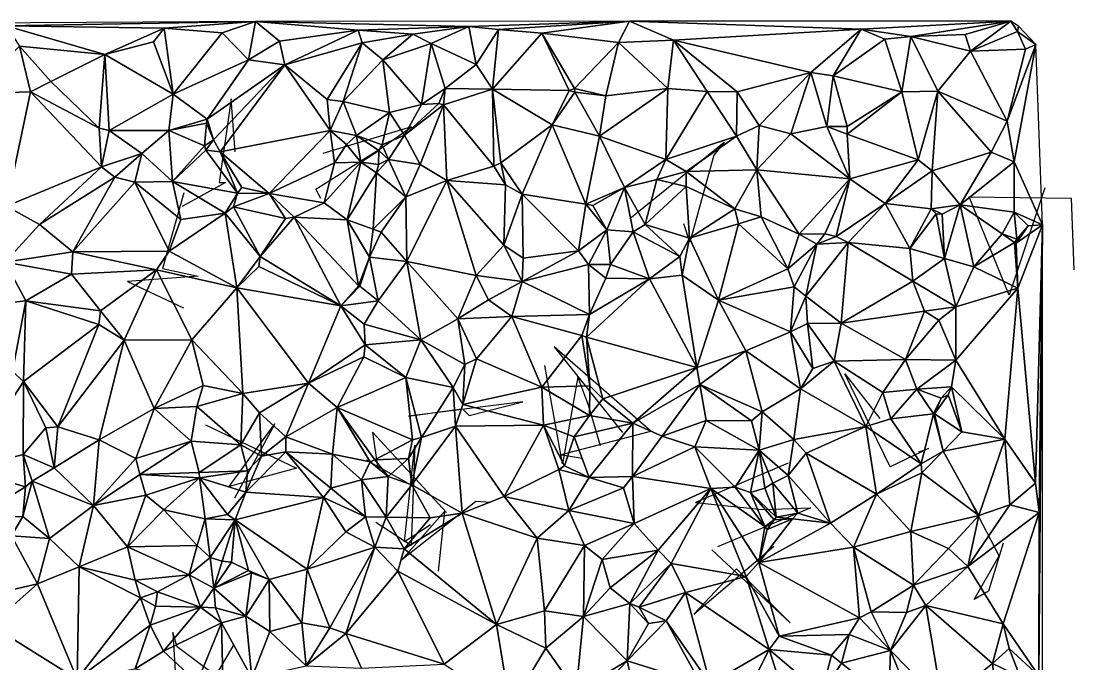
# Model space of a CAD drawing. Header units: metres. Extents: x -15 to 15.8, y -15.8 to 15.6.
# Drawn here: x -1.83 to 15.51, y 4.39 to 14.98 of the extents above; entities that cross this region are included whole.
import ezdxf

# ---------------------------------------------------------------- set-up
doc = ezdxf.new("R2010")
doc.units = ezdxf.units.M
doc.layers.add('CRACKS', color=1, linetype='Continuous')
doc.layers.add('STREET_MESH', color=7, linetype='Continuous')

msp = doc.modelspace()

# ---------------------------------------------------------------- linework, layer by layer
at = {"layer": 'CRACKS'}
for points in [[(1.7, 12.828, 0.1), (1.632, 13.702, 0.1), (1.437, 12.324, 0.1), (1.54, 12.325, 0.1), (0.827, 11.93, 0.1)], [(3.108, 12.059, 0.1), (3.03, 12.212, 0.1), (4.119, 12.899, 0.1), (4.603, 13.24, 0.1), (3.144, 12.802, 0.1)], [(8.201, 11.728, 0.1), (9.751, 12.99, 0.1), (9.584, 12.774, 0.1), (9.187, 11.338, 0.1), (9.088, 11.645, 0.1)], [(0.852, 12.154, 0.1), (0.501, 10.905, 0.1), (1.091, 10.779, 0.1), (-0.071, 10.695, 0.1), (0.848, 10.258, 0.1)], [(15.036, 12.234, 0.1), (14.449, 10.466, 0.1), (13.789, 12.086, 0.1), (15.468, 12.065, 0.1), (15.514, 10.884, 0.1)], [(7.413, 7.78, 0.1), (7.054, 7.836, 0.1), (8.545, 8.23, 0.1), (6.952, 9.616, 0.1), (8.079, 8.205, 0.1)], [(7.718, 7.986, 0.1), (7.526, 8.637, 0.1), (7.342, 9.123, 0.1), (7.09, 7.691, 0.1), (6.799, 9.31, 0.1)], [(12.96, 7.888, 0.1), (13.12, 7.941, 0.1), (12.486, 7.642, 0.1), (11.742, 9.172, 0.1), (12.316, 8.439, 0.1)], [(5.46, 8.577, 0.1), (5.555, 8.485, 0.1), (6.437, 8.713, 0.1), (4.552, 8.476, 0.1), (5.425, 8.598, 0.1)], [(1.21, 8.334, 0.1), (2.708, 7.619, 0.1), (1.601, 7.319, 0.1), (2.355, 8.35, 0.1), (1.688, 7.126, 0.1)], [(5.178, 6.889, 0.1), (3.959, 8.209, 0.1), (4.043, 7.64, 0.1), (3.864, 7.748, 0.1), (4.525, 7.384, 0.1)], [(4.918, 6.685, 0.1), (4.49, 6.403, 0.1), (4.66, 7.996, 0.1), (4.598, 6.347, 0.1), (4.016, 6.725, 0.1)], [(10.81, 7.699, 0.1), (9.281, 7.052, 0.1), (10.384, 6.94, 0.1), (11.182, 6.964, 0.1), (9.642, 6.325, 0.1)], [(14.35, 6.382, 0.1), (14.107, 5.593, 0.1), (13.872, 5.456, 0.1), (14.282, 6.176, 0.1), (13.744, 7.204, 0.1)], [(5.911, 7.052, 0.1), (5.666, 7.067, 0.1), (4.445, 6.11, 0.1), (5.147, 6.904, 0.1), (5.045, 5.92, 0.1)], [(9.549, 6.272, 0.1), (10.842, 5.071, 0.1), (9.954, 5.959, 0.1), (9.254, 5.211, 0.1), (10.571, 6.332, 0.1)], [(2.091, 3.667, 0.1), (0.747, 4.676, 0.1), (0.672, 4.911, 0.1), (0.776, 3.169, 0.1), (1.681, 4.712, 0.1)]]:
    msp.add_polyline3d(points, dxfattribs=at)
at = {"layer": 'STREET_MESH'}
for points in [[(2.034, 14.977), (-8.17, 14.915), (-2.072, 14.906)], [(0.53, 14.867), (2.034, 14.977), (-2.072, 14.906)], [(0.53, 14.867), (1.487, 14.79), (2.034, 14.977)], [(1.487, 14.79), (1.92, 14.345), (2.034, 14.977)], [(1.92, 14.345), (2.43, 14.653), (2.034, 14.977)], [(2.034, 14.977), (5.547, 14.893), (8.195, 14.982)], [(2.034, 14.977), (2.43, 14.653), (3.728, 14.831)], [(5.547, 14.893), (2.034, 14.977), (3.728, 14.831)], [(5.547, 14.893), (6.034, 14.843), (8.195, 14.982)], [(6.034, 14.843), (6.751, 14.781), (8.195, 14.982)], [(6.751, 14.781), (8.013, 14.629), (8.195, 14.982)], [(8.013, 14.629), (8.917, 14.665), (8.195, 14.982)], [(8.917, 14.665), (12.012, 14.847), (8.195, 14.982)], [(12.012, 14.847), (14.473, 14.979), (8.195, 14.982)], [(12.83, 14.726), (14.473, 14.979), (12.012, 14.847)], [(12.83, 14.726), (13.723, 14.762), (14.473, 14.979)], [(13.723, 14.762), (13.809, 14.485), (14.473, 14.979)], [(14.473, 14.979), (13.809, 14.485), (14.585, 14.809)], [(14.473, 14.979), (14.585, 14.809), (14.6, 14.897)], [(-1.855, 14.569), (-0.448, 14.433), (-2.072, 14.906)], [(-0.448, 14.433), (0.53, 14.867), (-2.072, 14.906)], [(0.356, 14.642), (0.53, 14.867), (-0.448, 14.433)], [(0.53, 14.867), (0.356, 14.642), (0.679, 13.777)], [(1.487, 14.79), (0.53, 14.867), (0.679, 13.777)], [(1.92, 14.345), (1.487, 14.79), (0.679, 13.777)], [(2.43, 14.653), (2.515, 14.264), (3.728, 14.831)], [(2.515, 14.264), (3.793, 14.625), (3.728, 14.831)], [(4.624, 14.765), (5.547, 14.893), (3.728, 14.831)], [(3.793, 14.625), (4.624, 14.765), (3.728, 14.831)], [(3.793, 14.625), (4.13, 14.343), (4.624, 14.765)], [(4.13, 14.343), (4.926, 14.613), (4.624, 14.765)], [(4.926, 14.613), (5.547, 14.893), (4.624, 14.765)], [(5.547, 14.893), (4.926, 14.613), (5.67, 14.267)], [(5.547, 14.893), (5.67, 14.267), (6.034, 14.843)], [(6.034, 14.843), (5.67, 14.267), (5.938, 13.86)], [(6.751, 14.781), (6.034, 14.843), (5.938, 13.86)], [(7.199, 13.839), (6.751, 14.781), (5.938, 13.86)], [(6.751, 14.781), (7.29, 13.873), (8.013, 14.629)], [(7.29, 13.873), (6.751, 14.781), (7.199, 13.839)], [(8.917, 14.665), (11.179, 14.135), (12.012, 14.847)], [(11.179, 14.135), (11.546, 14.081), (12.012, 14.847)], [(11.546, 14.081), (12.401, 14.684), (12.012, 14.847)], [(12.401, 14.684), (12.83, 14.726), (12.012, 14.847)], [(13.809, 14.485), (13.723, 14.762), (12.83, 14.726)], [(14.585, 14.809), (13.809, 14.485), (14.717, 14.519)], [(14.6, 14.897), (14.585, 14.809), (14.888, 14.594)], [(14.585, 14.809), (14.717, 14.519), (14.888, 14.594)], [(-2.622, 13.789), (-1.671, 13.817), (-1.855, 14.569)], [(-1.855, 14.569), (-1.337, 13.987), (-0.448, 14.433)], [(-1.671, 13.817), (-1.337, 13.987), (-1.855, 14.569)], [(0.679, 13.777), (0.356, 14.642), (-0.448, 14.433)], [(2.43, 14.653), (1.92, 14.345), (2.515, 14.264)], [(3.793, 14.625), (2.515, 14.264), (3.214, 13.689)], [(3.476, 13.657), (3.793, 14.625), (3.214, 13.689)], [(3.476, 13.657), (4.13, 14.343), (3.793, 14.625)], [(4.926, 14.613), (4.13, 14.343), (4.767, 13.607)], [(5.157, 13.874), (4.926, 14.613), (4.767, 13.607)], [(4.926, 14.613), (5.157, 13.874), (5.67, 14.267)], [(7.29, 13.873), (7.805, 13.749), (8.013, 14.629)], [(7.805, 13.749), (8.825, 13.869), (8.013, 14.629)], [(8.013, 14.629), (8.825, 13.869), (8.917, 14.665)], [(8.825, 13.869), (9.475, 13.822), (8.917, 14.665)], [(9.969, 13.819), (11.179, 14.135), (8.917, 14.665)], [(9.475, 13.822), (9.969, 13.819), (8.917, 14.665)], [(12.677, 13.819), (12.401, 14.684), (11.546, 14.081)], [(12.401, 14.684), (12.677, 13.819), (12.83, 14.726)], [(12.83, 14.726), (12.677, 13.819), (13.274, 13.827)], [(13.809, 14.485), (12.83, 14.726), (13.274, 13.827)], [(14.717, 14.519), (14.412, 13.332), (14.888, 14.594)], [(14.412, 13.332), (14.532, 12.664), (14.888, 14.594)], [(14.532, 12.664), (14.996, 11.624), (14.888, 14.594)], [(-1.337, 13.987), (-0.542, 13.217), (-0.448, 14.433)], [(-0.542, 13.217), (-0.377, 13.18), (-0.448, 14.433)], [(-0.377, 13.18), (0.679, 13.777), (-0.448, 14.433)], [(14.412, 13.332), (13.809, 14.485), (13.274, 13.827)], [(13.809, 14.485), (14.412, 13.332), (14.717, 14.519)], [(1.24, 13.366), (1.92, 14.345), (0.679, 13.777)], [(1.92, 14.345), (1.24, 13.366), (2.515, 14.264)], [(1.24, 13.366), (1.343, 13.024), (2.515, 14.264)], [(2.515, 14.264), (1.343, 13.024), (1.451, 12.829)], [(3.266, 13.182), (2.515, 14.264), (1.451, 12.829)], [(2.515, 14.264), (3.266, 13.182), (3.214, 13.689)], [(4.13, 14.343), (3.476, 13.657), (4.242, 13.475)], [(4.13, 14.343), (4.242, 13.475), (4.767, 13.607)], [(5.67, 14.267), (5.157, 13.874), (5.938, 13.86)], [(11.179, 14.135), (9.969, 13.819), (10.33, 13.264)], [(10.851, 13.126), (11.179, 14.135), (10.33, 13.264)], [(11.179, 14.135), (10.851, 13.126), (11.446, 13.246)], [(11.546, 14.081), (11.179, 14.135), (11.446, 13.246)], [(11.777, 13.243), (11.546, 14.081), (11.446, 13.246)], [(11.777, 13.243), (12.677, 13.819), (11.546, 14.081)], [(-1.337, 13.987), (-1.671, 13.817), (-0.542, 13.217)], [(5.055, 13.624), (5.157, 13.874), (4.767, 13.607)], [(5.157, 13.874), (5.055, 13.624), (5.131, 13.601)], [(5.157, 13.874), (5.131, 13.601), (5.938, 13.86)], [(7.293, 13.809), (7.29, 13.873), (7.199, 13.839)], [(7.29, 13.873), (7.293, 13.809), (7.805, 13.749)], [(-1.671, 13.817), (-2.622, 13.789), (-2.068, 11.933)], [(-0.5, 12.581), (-1.671, 13.817), (-2.068, 11.933)], [(-1.671, 13.817), (-0.5, 12.581), (-0.542, 13.217)], [(-0.377, 13.18), (0.609, 13.181), (0.679, 13.777)], [(0.609, 13.181), (1.24, 13.366), (0.679, 13.777)], [(5.131, 13.601), (5.959, 12.59), (5.938, 13.86)], [(6.921, 13.274), (7.199, 13.839), (5.938, 13.86)], [(6.075, 12.649), (6.921, 13.274), (5.938, 13.86)], [(5.959, 12.59), (6.075, 12.649), (5.938, 13.86)], [(6.921, 13.274), (7.293, 13.809), (7.199, 13.839)], [(7.293, 13.809), (6.921, 13.274), (7.701, 13.086)], [(7.805, 13.749), (7.293, 13.809), (7.701, 13.086)], [(8.791, 12.701), (8.825, 13.869), (7.701, 13.086)], [(8.825, 13.869), (7.805, 13.749), (7.701, 13.086)], [(9.475, 13.822), (8.825, 13.869), (8.791, 12.701)], [(9.956, 13.087), (9.475, 13.822), (8.791, 12.701)], [(9.475, 13.822), (9.956, 13.087), (9.969, 13.819)], [(9.969, 13.819), (9.956, 13.087), (10.33, 13.264)], [(12.677, 13.819), (11.777, 13.243), (11.78, 13.119)], [(12.951, 12.698), (12.677, 13.819), (11.78, 13.119)], [(12.677, 13.819), (12.951, 12.698), (13.274, 13.827)], [(13.274, 13.827), (12.951, 12.698), (13.18, 12.515)], [(14.151, 12.824), (13.274, 13.827), (13.18, 12.515)], [(14.151, 12.824), (14.412, 13.332), (13.274, 13.827)], [(3.266, 13.182), (3.476, 13.657), (3.214, 13.689)], [(3.697, 13.097), (3.476, 13.657), (3.266, 13.182)], [(3.476, 13.657), (3.697, 13.097), (4.242, 13.475)], [(4.242, 13.475), (4.486, 13.105), (4.767, 13.607)], [(4.486, 13.105), (5.055, 13.624), (4.767, 13.607)], [(5.055, 13.624), (4.486, 13.105), (5.131, 13.601)], [(5.131, 13.601), (4.486, 13.105), (4.748, 12.622)], [(5.131, 13.601), (4.748, 12.622), (5.185, 12.358)], [(5.959, 12.59), (5.131, 13.601), (5.185, 12.358)], [(1.228, 13.3), (1.24, 13.366), (0.609, 13.181)], [(1.228, 13.3), (1.343, 13.024), (1.24, 13.366)], [(3.697, 13.097), (4.122, 12.945), (4.242, 13.475)], [(4.122, 12.945), (4.486, 13.105), (4.242, 13.475)], [(-0.5, 12.581), (-0.377, 13.18), (-0.542, 13.217)], [(-0.377, 13.18), (-0.5, 12.581), (0.16, 12.799)], [(0.609, 13.181), (-0.377, 13.18), (0.16, 12.799)], [(0.666, 12.339), (0.609, 13.181), (0.16, 12.799)], [(1.194, 12.93), (1.228, 13.3), (0.609, 13.181)], [(0.666, 12.339), (1.194, 12.93), (0.609, 13.181)], [(1.343, 13.024), (1.228, 13.3), (1.194, 12.93)], [(2.258, 12.14), (3.266, 13.182), (1.451, 12.829)], [(2.258, 12.14), (3.338, 12.648), (3.266, 13.182)], [(3.266, 13.182), (3.338, 12.648), (3.534, 12.947)], [(3.697, 13.097), (3.266, 13.182), (3.534, 12.947)], [(6.921, 13.274), (6.075, 12.649), (6.428, 12.129)], [(7.474, 11.967), (6.921, 13.274), (6.428, 12.129)], [(6.921, 13.274), (7.474, 11.967), (7.701, 13.086)], [(9.956, 13.087), (10.294, 12.533), (10.33, 13.264)], [(10.294, 12.533), (10.851, 13.126), (10.33, 13.264)], [(10.851, 13.126), (11.823, 12.386), (11.446, 13.246)], [(11.823, 12.386), (11.78, 13.119), (11.446, 13.246)], [(11.78, 13.119), (11.777, 13.243), (11.446, 13.246)], [(14.412, 13.332), (14.151, 12.824), (14.532, 12.664)], [(1.343, 13.024), (1.194, 12.93), (1.219, 12.857)], [(1.343, 13.024), (1.219, 12.857), (1.451, 12.829)], [(3.767, 12.661), (3.697, 13.097), (3.534, 12.947)], [(4.064, 12.848), (3.697, 13.097), (3.767, 12.661)], [(3.697, 13.097), (4.064, 12.848), (4.122, 12.945)], [(4.224, 12.7), (4.486, 13.105), (4.122, 12.945)], [(4.486, 13.105), (4.224, 12.7), (4.748, 12.622)], [(7.474, 11.967), (8.112, 12.241), (7.701, 13.086)], [(8.112, 12.241), (8.791, 12.701), (7.701, 13.086)], [(9.127, 12.507), (9.956, 13.087), (8.791, 12.701)], [(9.127, 12.507), (10.294, 12.533), (9.956, 13.087)], [(10.294, 12.533), (11.823, 12.386), (10.851, 13.126)], [(12.951, 12.698), (11.78, 13.119), (11.823, 12.386)], [(1.194, 12.93), (0.666, 12.339), (1.219, 12.857)], [(0.666, 12.339), (1.74, 12.148), (1.219, 12.857)], [(1.219, 12.857), (1.74, 12.148), (1.451, 12.829)], [(3.338, 12.648), (3.767, 12.661), (3.534, 12.947)], [(4.059, 12.621), (4.064, 12.848), (3.767, 12.661)], [(4.064, 12.848), (4.059, 12.621), (4.224, 12.7)], [(4.064, 12.848), (4.224, 12.7), (4.122, 12.945)], [(-0.5, 12.581), (-0.281, 12.41), (0.16, 12.799)], [(-0.281, 12.41), (0.048, 12.33), (0.16, 12.799)], [(0.048, 12.33), (0.666, 12.339), (0.16, 12.799)], [(1.74, 12.148), (1.811, 12.24), (1.451, 12.829)], [(1.811, 12.24), (2.258, 12.14), (1.451, 12.829)], [(3.543, 11.707), (3.767, 12.661), (3.166, 11.991)], [(3.767, 12.661), (3.338, 12.648), (3.166, 11.991)], [(3.767, 12.661), (3.543, 11.707), (4.026, 12.483)], [(4.059, 12.621), (3.767, 12.661), (4.026, 12.483)], [(4.513, 12.087), (4.224, 12.7), (4.026, 12.483)], [(4.224, 12.7), (4.059, 12.621), (4.026, 12.483)], [(4.224, 12.7), (4.513, 12.087), (4.748, 12.622)], [(8.112, 12.241), (8.644, 12.372), (8.791, 12.701)], [(8.644, 12.372), (9.127, 12.507), (8.791, 12.701)], [(12.404, 11.975), (12.951, 12.698), (11.823, 12.386)], [(12.951, 12.698), (12.404, 11.975), (13.18, 12.515)], [(13.642, 11.955), (14.151, 12.824), (13.18, 12.515)], [(14.151, 12.824), (13.642, 11.955), (14.532, 12.664)], [(13.642, 11.955), (14.532, 11.833), (14.532, 12.664)], [(14.532, 11.833), (14.996, 11.624), (14.532, 12.664)], [(-1.525, 11.632), (-0.5, 12.581), (-2.068, 11.933)], [(-1.525, 11.632), (-0.281, 12.41), (-0.5, 12.581)], [(3.338, 12.648), (2.258, 12.14), (3.166, 11.991)], [(4.748, 12.622), (4.513, 12.087), (5.185, 12.358)], [(6.151, 12.285), (5.959, 12.59), (5.185, 12.358)], [(5.959, 12.59), (6.151, 12.285), (6.075, 12.649)], [(6.075, 12.649), (6.151, 12.285), (6.428, 12.129)], [(9.127, 12.507), (8.644, 12.372), (9.127, 12.255)], [(10.294, 12.533), (9.127, 12.507), (9.93, 11.888)], [(9.93, 11.888), (9.127, 12.507), (9.127, 12.255)], [(10.294, 12.533), (9.93, 11.888), (10.361, 11.759)], [(10.986, 11.475), (10.294, 12.533), (10.361, 11.759)], [(10.294, 12.533), (10.986, 11.475), (11.823, 12.386)], [(12.404, 11.975), (13.164, 11.892), (13.18, 12.515)], [(13.164, 11.892), (13.642, 11.955), (13.18, 12.515)], [(-0.281, 12.41), (-1.525, 11.632), (-0.972, 11.184)], [(-0.281, 12.41), (-0.972, 11.184), (0.048, 12.33)], [(0.048, 12.33), (-0.972, 11.184), (0.61, 11.19)], [(0.804, 11.712), (0.666, 12.339), (0.048, 12.33)], [(0.804, 11.712), (0.048, 12.33), (0.61, 11.19)], [(0.666, 12.339), (0.804, 11.712), (1.535, 11.816)], [(1.74, 12.148), (0.666, 12.339), (1.535, 11.816)], [(4.026, 12.483), (3.543, 11.707), (3.975, 11.556)], [(4.513, 12.087), (4.026, 12.483), (3.975, 11.556)], [(4.513, 12.087), (4.527, 11.021), (5.185, 12.358)], [(4.527, 11.021), (5.668, 10.789), (5.185, 12.358)], [(5.668, 10.789), (6.126, 11.292), (5.185, 12.358)], [(6.126, 11.292), (6.151, 12.285), (5.185, 12.358)], [(8.451, 11.629), (8.644, 12.372), (8.112, 12.241)], [(8.644, 12.372), (8.451, 11.629), (9.127, 12.255)], [(10.986, 11.475), (11.41, 11.48), (11.823, 12.386)], [(11.823, 12.386), (11.41, 11.48), (11.597, 11.435)], [(12.404, 11.975), (11.823, 12.386), (11.597, 11.435)], [(1.672, 11.922), (1.74, 12.148), (1.535, 11.816)], [(2.258, 12.14), (1.74, 12.148), (1.672, 11.922)], [(2.529, 11.728), (2.258, 12.14), (1.672, 11.922)], [(1.74, 12.148), (2.258, 12.14), (1.811, 12.24)], [(2.258, 12.14), (2.671, 11.75), (3.166, 11.991)], [(2.671, 11.75), (2.258, 12.14), (2.529, 11.728)], [(6.428, 12.129), (6.151, 12.285), (6.126, 11.292)], [(7.474, 11.967), (7.588, 11.943), (8.112, 12.241)], [(7.588, 11.943), (7.821, 11.543), (8.112, 12.241)], [(7.821, 11.543), (8.253, 11.509), (8.112, 12.241)], [(8.253, 11.509), (8.451, 11.629), (8.112, 12.241)], [(9.127, 12.255), (8.451, 11.629), (9.184, 11.405)], [(9.93, 11.888), (9.127, 12.255), (9.184, 11.405)], [(2.671, 11.75), (3.543, 11.707), (3.166, 11.991)], [(4.106, 11.508), (4.513, 12.087), (3.975, 11.556)], [(4.513, 12.087), (4.106, 11.508), (4.527, 11.021)], [(6.443, 11.078), (6.428, 12.129), (6.126, 11.292)], [(6.428, 12.129), (6.443, 11.078), (7.353, 11.196)], [(7.474, 11.967), (6.428, 12.129), (7.353, 11.196)], [(7.821, 11.543), (7.474, 11.967), (7.353, 11.196)], [(7.821, 11.543), (7.588, 11.943), (7.474, 11.967)], [(11.795, 11.335), (12.404, 11.975), (11.597, 11.435)], [(11.795, 11.335), (12.811, 11.235), (12.404, 11.975)], [(12.811, 11.235), (13.164, 11.892), (12.404, 11.975)], [(-2.091, 11.013), (-1.525, 11.632), (-2.068, 11.933)], [(1.729, 10.59), (1.535, 11.816), (0.61, 11.19)], [(1.535, 11.816), (0.804, 11.712), (0.61, 11.19)], [(1.672, 11.922), (1.535, 11.816), (2.112, 11.105)], [(1.535, 11.816), (1.729, 10.59), (2.112, 11.105)], [(2.529, 11.728), (1.672, 11.922), (2.112, 11.105)], [(9.991, 11.642), (9.93, 11.888), (9.184, 11.405)], [(9.93, 11.888), (9.991, 11.642), (10.361, 11.759)], [(13.164, 11.892), (12.811, 11.235), (13.243, 11.806)], [(13.243, 11.806), (12.811, 11.235), (13.385, 11.073)], [(13.342, 11.802), (13.642, 11.955), (13.164, 11.892)], [(13.342, 11.802), (13.164, 11.892), (13.243, 11.806)], [(13.342, 11.802), (13.243, 11.806), (13.385, 11.073)], [(13.642, 11.955), (13.342, 11.802), (13.385, 11.073)], [(13.864, 10.937), (13.642, 11.955), (13.385, 11.073)], [(13.642, 11.955), (14.334, 11.479), (14.532, 11.833)], [(13.642, 11.955), (13.864, 10.937), (14.334, 11.479)], [(14.334, 11.479), (14.576, 11.392), (14.532, 11.833)], [(14.763, 11.607), (14.996, 11.624), (14.532, 11.833)], [(14.576, 11.392), (14.763, 11.607), (14.532, 11.833)], [(-1.525, 11.632), (-2.091, 11.013), (-0.972, 11.184)], [(3.439, 10.294), (2.671, 11.75), (2.112, 11.105)], [(2.671, 11.75), (2.529, 11.728), (2.112, 11.105)], [(3.731, 10.624), (2.671, 11.75), (3.439, 10.294)], [(2.671, 11.75), (3.731, 10.624), (3.543, 11.707)], [(3.543, 11.707), (3.91, 11.096), (3.975, 11.556)], [(3.731, 10.624), (3.91, 11.096), (3.543, 11.707)], [(8.253, 11.509), (9.022, 11.104), (8.451, 11.629)], [(8.451, 11.629), (9.022, 11.104), (9.184, 11.405)], [(9.661, 10.384), (9.991, 11.642), (9.184, 11.405)], [(10.804, 10.9), (9.991, 11.642), (9.661, 10.384)], [(9.991, 11.642), (10.804, 10.9), (10.361, 11.759)], [(10.804, 10.9), (10.986, 11.475), (10.361, 11.759)], [(14.763, 11.607), (14.565, 11.322), (14.996, 11.624)], [(14.996, 11.624), (14.565, 11.322), (14.592, 10.584)], [(14.882, 7.374), (14.996, 11.624), (14.592, 10.584)], [(14.882, 7.374), (14.943, 6.887), (14.996, 11.624)], [(14.996, 11.624), (14.936, 4.199), (15, -6.65)], [(14.996, 11.624), (14.943, 6.887), (14.936, 4.199)], [(3.91, 11.096), (4.106, 11.508), (3.975, 11.556)], [(4.106, 11.508), (3.91, 11.096), (4.527, 11.021)], [(7.518, 10.971), (7.821, 11.543), (7.353, 11.196)], [(7.884, 10.972), (7.821, 11.543), (7.518, 10.971)], [(7.884, 10.972), (8.253, 11.509), (7.821, 11.543)], [(8.253, 11.509), (7.884, 10.972), (8.523, 10.738)], [(9.022, 11.104), (8.253, 11.509), (8.523, 10.738)], [(10.986, 11.475), (10.804, 10.9), (11.28, 11.305)], [(11.41, 11.48), (10.986, 11.475), (11.28, 11.305)], [(11.41, 11.48), (11.28, 11.305), (11.597, 11.435)], [(13.864, 10.937), (14.536, 11.333), (14.334, 11.479)], [(14.536, 11.333), (14.576, 11.392), (14.334, 11.479)], [(14.576, 11.392), (14.565, 11.322), (14.763, 11.607)], [(5.668, 10.789), (6.428, 10.693), (6.126, 11.292)], [(6.428, 10.693), (6.443, 11.078), (6.126, 11.292)], [(9.022, 11.104), (9.06, 10.797), (9.184, 11.405)], [(9.06, 10.797), (9.661, 10.384), (9.184, 11.405)], [(10.804, 10.9), (10.909, 10.605), (11.28, 11.305)], [(10.909, 10.605), (11.101, 10.452), (11.28, 11.305)], [(11.795, 11.335), (11.101, 10.452), (11.681, 10.006)], [(11.101, 10.452), (11.795, 11.335), (11.28, 11.305)], [(11.28, 11.305), (11.795, 11.335), (11.597, 11.435)], [(12.859, 10.7), (11.795, 11.335), (11.681, 10.006)], [(12.811, 11.235), (11.795, 11.335), (12.859, 10.7)], [(14.536, 11.333), (13.864, 10.937), (14.592, 10.584)], [(14.536, 11.333), (14.565, 11.322), (14.576, 11.392)], [(14.565, 11.322), (14.536, 11.333), (14.592, 10.584)], [(-2.091, 11.013), (-0.994, 10.813), (-0.972, 11.184)], [(-0.994, 10.813), (0.404, 10.885), (-0.972, 11.184)], [(-0.972, 11.184), (0.404, 10.885), (0.61, 11.19)], [(0.404, 10.885), (1.729, 10.59), (0.61, 11.19)], [(1.729, 10.59), (2.092, 10.941), (2.112, 11.105)], [(2.092, 10.941), (3.439, 10.294), (2.112, 11.105)], [(6.428, 10.693), (7.518, 10.971), (7.353, 11.196)], [(6.443, 11.078), (6.428, 10.693), (7.353, 11.196)], [(9.06, 10.797), (9.022, 11.104), (8.523, 10.738)], [(12.811, 11.235), (12.859, 10.7), (13.385, 11.073)], [(-2.091, 11.013), (-2.607, 10.279), (-1.748, 10.374)], [(-0.994, 10.813), (-2.091, 11.013), (-1.748, 10.374)], [(2.092, 10.941), (1.729, 10.59), (3.439, 10.294)], [(3.731, 10.624), (3.752, 10.616), (3.91, 11.096)], [(3.752, 10.616), (4.053, 10.376), (3.91, 11.096)], [(3.91, 11.096), (4.053, 10.376), (4.527, 11.021)], [(4.053, 10.376), (4.755, 9.734), (4.527, 11.021)], [(4.527, 11.021), (4.755, 9.734), (5.369, 10.079)], [(5.668, 10.789), (4.527, 11.021), (5.369, 10.079)], [(7.534, 10.152), (7.518, 10.971), (6.428, 10.693)], [(7.884, 10.972), (7.518, 10.971), (7.804, 10.75)], [(7.518, 10.971), (7.534, 10.152), (7.804, 10.75)], [(8.523, 10.738), (7.884, 10.972), (7.804, 10.75)], [(12.859, 10.7), (13.568, 10.277), (13.385, 11.073)], [(13.568, 10.277), (13.864, 10.937), (13.385, 11.073)], [(13.864, 10.937), (13.568, 10.277), (14.592, 10.584)], [(-0.994, 10.813), (-1.748, 10.374), (-0.516, 10.211)], [(0.404, 10.885), (-0.994, 10.813), (-0.516, 10.211)], [(0.404, 10.885), (-0.516, 10.211), (-0.128, 9.728)], [(0.985, 9.73), (0.404, 10.885), (-0.128, 9.728)], [(1.729, 10.59), (0.404, 10.885), (0.985, 9.73)], [(5.874, 10.389), (5.668, 10.789), (5.369, 10.079)], [(6.428, 10.693), (5.668, 10.789), (5.874, 10.389)], [(9.305, 9.275), (9.06, 10.797), (8.523, 10.738)], [(9.661, 10.384), (9.06, 10.797), (9.305, 9.275)], [(10.909, 10.605), (10.804, 10.9), (9.661, 10.384)], [(1.729, 10.59), (0.985, 9.73), (1.826, 8.85)], [(2.908, 9.021), (1.729, 10.59), (1.826, 8.85)], [(1.729, 10.59), (2.908, 9.021), (3.439, 10.294)], [(3.752, 10.616), (3.731, 10.624), (3.439, 10.294)], [(4.053, 10.376), (3.752, 10.616), (3.439, 10.294)], [(6.428, 10.693), (5.874, 10.389), (6.254, 10.117)], [(7.534, 10.152), (6.428, 10.693), (6.254, 10.117)], [(7.486, 9.776), (9.305, 9.275), (8.523, 10.738)], [(7.534, 10.152), (7.486, 9.776), (8.523, 10.738)], [(7.534, 10.152), (8.523, 10.738), (7.804, 10.75)], [(10.848, 9.866), (10.909, 10.605), (9.661, 10.384)], [(10.909, 10.605), (10.848, 9.866), (11.101, 10.452)], [(13.054, 10.203), (12.859, 10.7), (11.681, 10.006)], [(13.054, 10.203), (13.568, 10.277), (12.859, 10.7)], [(13.568, 10.277), (13.57, 9.397), (14.592, 10.584)], [(13.57, 9.397), (14.374, 8.096), (14.592, 10.584)], [(14.374, 8.096), (14.882, 7.374), (14.592, 10.584)], [(10.848, 9.866), (11.125, 9.999), (11.101, 10.452)], [(11.101, 10.452), (11.125, 9.999), (11.681, 10.006)], [(-1.748, 10.374), (-2.607, 10.279), (-1.966, 9.211)], [(-1.789, 9.044), (-1.748, 10.374), (-1.966, 9.211)], [(-1.748, 10.374), (-1.789, 9.044), (-0.544, 9.987)], [(-1.748, 10.374), (-0.544, 9.987), (-0.516, 10.211)], [(2.908, 9.021), (3.839, 9.649), (3.439, 10.294)], [(3.822, 9.992), (4.053, 10.376), (3.439, 10.294)], [(3.839, 9.649), (3.822, 9.992), (3.439, 10.294)], [(4.053, 10.376), (3.822, 9.992), (4.755, 9.734)], [(6.254, 10.117), (5.874, 10.389), (5.369, 10.079)], [(10.108, 9.55), (9.661, 10.384), (9.305, 9.275)], [(10.108, 9.55), (10.848, 9.866), (9.661, 10.384)], [(13.054, 10.203), (13.289, 10.054), (13.568, 10.277)], [(13.289, 10.054), (13.57, 9.397), (13.568, 10.277)], [(-0.516, 10.211), (-0.544, 9.987), (-0.128, 9.728)], [(4.755, 9.734), (5.482, 9.327), (5.369, 10.079)], [(5.673, 9.419), (6.254, 10.117), (5.369, 10.079)], [(5.482, 9.327), (5.673, 9.419), (5.369, 10.079)], [(6.254, 10.117), (5.673, 9.419), (6.752, 8.95)], [(7.409, 9.803), (7.534, 10.152), (6.254, 10.117)], [(7.409, 9.803), (6.254, 10.117), (6.752, 8.95)], [(7.486, 9.776), (7.534, 10.152), (7.409, 9.803)], [(12.739, 9.41), (13.054, 10.203), (11.681, 10.006)], [(12.739, 9.41), (13.289, 10.054), (13.054, 10.203)], [(-0.544, 9.987), (-1.789, 9.044), (-1.221, 8.298)], [(-0.544, 9.987), (-1.221, 8.298), (-0.128, 9.728)], [(3.822, 9.992), (3.839, 9.649), (4.755, 9.734)], [(11.125, 9.999), (10.848, 9.866), (11.212, 9.259)], [(11.125, 9.999), (11.567, 9.382), (11.681, 10.006)], [(11.125, 9.999), (11.212, 9.259), (11.567, 9.382)], [(11.567, 9.382), (12.739, 9.41), (11.681, 10.006)], [(13.57, 9.397), (13.289, 10.054), (12.739, 9.41)], [(-1.221, 8.298), (-0.538, 8.086), (-0.128, 9.728)], [(-0.538, 8.086), (0.363, 8.603), (-0.128, 9.728)], [(0.363, 8.603), (0.985, 9.73), (-0.128, 9.728)], [(0.363, 8.603), (1.175, 8.981), (0.985, 9.73)], [(0.985, 9.73), (1.175, 8.981), (1.826, 8.85)], [(4.755, 9.734), (3.839, 9.649), (4.511, 9.112)], [(5.291, 8.947), (4.755, 9.734), (4.511, 9.112)], [(5.291, 8.947), (5.482, 9.327), (4.755, 9.734)], [(7.539, 8.973), (7.409, 9.803), (6.752, 8.95)], [(7.539, 8.973), (7.486, 9.776), (7.409, 9.803)], [(7.486, 9.776), (7.539, 8.973), (7.756, 8.758)], [(9.305, 9.275), (7.486, 9.776), (7.756, 8.758)], [(10.848, 9.866), (10.108, 9.55), (11.012, 8.925)], [(11.212, 9.259), (10.848, 9.866), (11.012, 8.925)], [(3.839, 9.649), (2.908, 9.021), (3.817, 9.453)], [(3.839, 9.649), (3.817, 9.453), (4.511, 9.112)], [(10.108, 9.55), (9.305, 9.275), (9.354, 8.994)], [(10.38, 8.547), (10.108, 9.55), (9.354, 8.994)], [(10.108, 9.55), (10.38, 8.547), (11.012, 8.925)], [(3.817, 9.453), (2.908, 9.021), (3.38, 8.618)], [(3.817, 9.453), (3.38, 8.618), (4.511, 9.112)], [(5.673, 9.419), (5.448, 8.668), (6.752, 8.95)], [(5.448, 8.668), (5.673, 9.419), (5.482, 9.327)], [(11.567, 9.382), (11.012, 8.925), (12.086, 8.302)], [(11.567, 9.382), (11.212, 9.259), (11.012, 8.925)], [(12.739, 9.41), (11.567, 9.382), (12.365, 8.862)], [(11.567, 9.382), (12.086, 8.302), (12.365, 8.862)], [(12.924, 8.92), (12.739, 9.41), (12.365, 8.862)], [(13.57, 9.397), (12.739, 9.41), (12.924, 8.92)], [(13.498, 8.959), (13.57, 9.397), (12.924, 8.92)], [(14.374, 8.096), (13.57, 9.397), (13.498, 8.959)], [(-1.789, 9.044), (-1.966, 9.211), (-2.723, 7.598)], [(5.291, 8.947), (5.448, 8.668), (5.482, 9.327)], [(9.305, 9.275), (7.756, 8.758), (8.249, 8.357)], [(9.354, 8.994), (9.305, 9.275), (8.249, 8.357)], [(-1.79, 7.843), (-1.789, 9.044), (-2.723, 7.598)], [(-1.789, 9.044), (-1.79, 7.843), (-1.42, 8.28)], [(-1.789, 9.044), (-1.42, 8.28), (-1.221, 8.298)], [(2.1, 8.528), (2.908, 9.021), (1.826, 8.85)], [(2.1, 8.528), (2.536, 8.136), (2.908, 9.021)], [(2.908, 9.021), (2.536, 8.136), (3.38, 8.618)], [(3.38, 8.618), (4.618, 8.087), (4.511, 9.112)], [(4.618, 8.087), (4.766, 8.122), (4.511, 9.112)], [(4.766, 8.122), (5.291, 8.947), (4.511, 9.112)], [(1.067, 8.634), (1.175, 8.981), (0.363, 8.603)], [(1.175, 8.981), (1.067, 8.634), (1.826, 8.85)], [(1.067, 8.634), (1.795, 8.004), (1.826, 8.85)], [(1.795, 8.004), (2.1, 8.528), (1.826, 8.85)], [(5.291, 8.947), (4.766, 8.122), (5.329, 8.311)], [(5.448, 8.668), (5.291, 8.947), (5.329, 8.311)], [(5.448, 8.668), (6.78, 8.325), (6.752, 8.95)], [(7.536, 8.484), (7.539, 8.973), (6.752, 8.95)], [(6.78, 8.325), (7.536, 8.484), (6.752, 8.95)], [(7.756, 8.758), (7.539, 8.973), (7.536, 8.484)], [(8.732, 8.148), (9.354, 8.994), (8.249, 8.357)], [(8.732, 8.148), (9.457, 8.405), (9.354, 8.994)], [(9.457, 8.405), (10.201, 8.396), (9.354, 8.994)], [(10.201, 8.396), (10.38, 8.547), (9.354, 8.994)], [(10.38, 8.547), (10.902, 8.093), (11.012, 8.925)], [(11.012, 8.925), (10.902, 8.093), (12.086, 8.302)], [(12.086, 8.302), (12.499, 8.43), (12.365, 8.862)], [(12.499, 8.43), (12.924, 8.92), (12.365, 8.862)], [(12.499, 8.43), (13.203, 8.514), (12.924, 8.92)], [(13.327, 8.769), (13.498, 8.959), (12.924, 8.92)], [(13.203, 8.514), (13.327, 8.769), (12.924, 8.92)], [(13.498, 8.959), (13.327, 8.769), (13.441, 8.825)], [(13.669, 8.217), (13.498, 8.959), (13.441, 8.825)], [(13.669, 8.217), (14.374, 8.096), (13.498, 8.959)], [(7.756, 8.758), (7.536, 8.484), (8.249, 8.357)], [(13.22, 8.514), (13.327, 8.769), (13.203, 8.514)], [(13.22, 8.514), (13.669, 8.217), (13.441, 8.825)], [(13.327, 8.769), (13.22, 8.514), (13.441, 8.825)], [(-0.538, 8.086), (0.063, 7.78), (0.363, 8.603)], [(0.363, 8.603), (0.063, 7.78), (0.973, 8.065)], [(1.067, 8.634), (0.363, 8.603), (0.973, 8.065)], [(1.795, 8.004), (1.067, 8.634), (0.973, 8.065)], [(2.1, 8.528), (1.795, 8.004), (2.132, 7.814)], [(2.536, 8.136), (2.1, 8.528), (2.132, 7.814)], [(2.536, 8.136), (3.3, 7.851), (3.38, 8.618)], [(3.3, 7.851), (3.923, 7.722), (3.38, 8.618)], [(3.923, 7.722), (4.001, 7.755), (3.38, 8.618)], [(4.001, 7.755), (4.618, 8.087), (3.38, 8.618)], [(6.78, 8.325), (5.448, 8.668), (5.329, 8.311)], [(10.38, 8.547), (10.201, 8.396), (10.332, 7.913)], [(10.902, 8.093), (10.38, 8.547), (10.332, 7.913)], [(13.203, 8.514), (12.499, 8.43), (13, 7.689)], [(13.358, 7.9), (13.203, 8.514), (13, 7.689)], [(13.22, 8.514), (13.203, 8.514), (13.358, 7.9)], [(13.22, 8.514), (13.358, 7.9), (13.669, 8.217)], [(6.78, 8.325), (5.329, 8.311), (6.13, 7.15)], [(7.03, 7.596), (6.78, 8.325), (6.13, 7.15)], [(6.78, 8.325), (7.282, 8.136), (7.536, 8.484)], [(7.123, 7.656), (7.282, 8.136), (6.78, 8.325)], [(7.03, 7.596), (7.123, 7.656), (6.78, 8.325)], [(7.536, 8.484), (7.282, 8.136), (8.249, 8.357)], [(7.282, 8.136), (7.531, 7.467), (8.249, 8.357)], [(7.531, 7.467), (8.245, 7.479), (8.249, 8.357)], [(8.245, 7.479), (8.732, 8.148), (8.249, 8.357)], [(9.457, 8.405), (8.732, 8.148), (9.27, 7.97)], [(10.332, 7.913), (9.457, 8.405), (9.27, 7.97)], [(10.201, 8.396), (9.457, 8.405), (10.332, 7.913)], [(12.499, 8.43), (12.086, 8.302), (13, 7.689)], [(-1.79, 7.843), (-1.284, 7.626), (-1.42, 8.28)], [(-1.42, 8.28), (-1.284, 7.626), (-1.221, 8.298)], [(-1.284, 7.626), (-0.538, 8.086), (-1.221, 8.298)], [(4.612, 7.346), (5.437, 6.879), (5.329, 8.311)], [(4.766, 8.122), (4.612, 7.346), (5.329, 8.311)], [(5.329, 8.311), (5.437, 6.879), (6.13, 7.15)], [(12.086, 8.302), (10.902, 8.093), (11.105, 7.864)], [(12.262, 7.189), (12.086, 8.302), (11.105, 7.864)], [(13, 7.689), (12.086, 8.302), (12.262, 7.189)], [(13.358, 7.9), (14.374, 8.096), (13.669, 8.217)], [(-1.284, 7.626), (-0.633, 7.004), (-0.538, 8.086)], [(-0.633, 7.004), (0.063, 7.78), (-0.538, 8.086)], [(0.063, 7.78), (0.129, 7.514), (0.973, 8.065)], [(0.129, 7.514), (1.109, 7.547), (0.973, 8.065)], [(1.109, 7.547), (1.795, 8.004), (0.973, 8.065)], [(1.109, 7.547), (1.905, 7.572), (1.795, 8.004)], [(1.795, 8.004), (1.905, 7.572), (2.132, 7.814)], [(2.535, 7.889), (2.536, 8.136), (2.132, 7.814)], [(2.536, 8.136), (2.535, 7.889), (3.3, 7.851)], [(4.552, 7.78), (4.618, 8.087), (4.001, 7.755)], [(4.766, 8.122), (4.618, 8.087), (4.552, 7.78)], [(4.612, 7.346), (4.766, 8.122), (4.552, 7.78)], [(7.531, 7.467), (7.282, 8.136), (7.123, 7.656)], [(8.732, 8.148), (8.245, 7.479), (9.27, 7.97)], [(10.902, 8.093), (10.332, 7.913), (10.809, 7.5)], [(10.902, 8.093), (10.809, 7.5), (11.105, 7.864)], [(14.374, 8.096), (13.358, 7.9), (13.95, 6.837)], [(14.457, 7.012), (14.374, 8.096), (13.95, 6.837)], [(14.457, 7.012), (14.882, 7.374), (14.374, 8.096)], [(-1.756, 7.309), (-1.79, 7.843), (-2.723, 7.598)], [(-1.284, 7.626), (-1.79, 7.843), (-1.644, 7.405)], [(-1.79, 7.843), (-1.756, 7.309), (-1.644, 7.405)], [(2.535, 7.889), (1.878, 7.222), (3.154, 7.133)], [(1.878, 7.222), (2.535, 7.889), (2.132, 7.814)], [(1.905, 7.572), (1.878, 7.222), (2.132, 7.814)], [(3.274, 7.29), (2.535, 7.889), (3.154, 7.133)], [(2.535, 7.889), (3.274, 7.29), (3.3, 7.851)], [(3.274, 7.29), (3.779, 7.424), (3.3, 7.851)], [(3.779, 7.424), (3.923, 7.722), (3.3, 7.851)], [(9.27, 7.97), (8.245, 7.479), (9.535, 7.284)], [(9.934, 7.303), (9.27, 7.97), (9.535, 7.284)], [(9.934, 7.303), (10.332, 7.913), (9.27, 7.97)], [(10.332, 7.913), (9.934, 7.303), (10.189, 7.216)], [(10.421, 7.29), (10.332, 7.913), (10.189, 7.216)], [(10.332, 7.913), (10.553, 7.37), (10.809, 7.5)], [(10.553, 7.37), (10.332, 7.913), (10.421, 7.29)], [(10.809, 7.5), (11.504, 6.714), (11.105, 7.864)], [(11.504, 6.714), (12.262, 7.189), (11.105, 7.864)], [(13.011, 7.542), (13.358, 7.9), (13, 7.689)], [(13.358, 7.9), (13.011, 7.542), (13.95, 6.837)], [(0.063, 7.78), (-0.633, 7.004), (0.129, 7.514)], [(3.923, 7.722), (3.779, 7.424), (4.222, 7.479)], [(4.001, 7.755), (3.923, 7.722), (4.222, 7.479)], [(4.552, 7.78), (4.001, 7.755), (4.222, 7.479)], [(4.612, 7.346), (4.552, 7.78), (4.222, 7.479)], [(7.03, 7.596), (7.531, 7.467), (7.123, 7.656)], [(13.011, 7.542), (13, 7.689), (12.262, 7.189)], [(-2.568, 6.818), (-1.756, 7.309), (-2.723, 7.598)], [(-0.633, 7.004), (-1.284, 7.626), (-1.644, 7.405)], [(-0.633, 7.004), (0.231, 7.172), (0.129, 7.514)], [(1.112, 7.457), (1.109, 7.547), (0.129, 7.514)], [(0.231, 7.172), (1.112, 7.457), (0.129, 7.514)], [(1.112, 7.457), (0.231, 7.172), (0.527, 6.934)], [(1.112, 7.457), (0.527, 6.934), (1.205, 6.782)], [(1.109, 7.547), (1.112, 7.457), (1.905, 7.572)], [(1.905, 7.572), (1.112, 7.457), (1.878, 7.222)], [(1.112, 7.457), (1.576, 6.853), (1.878, 7.222)], [(1.576, 6.853), (1.112, 7.457), (1.205, 6.782)], [(3.779, 7.424), (4.188, 6.814), (4.222, 7.479)], [(4.188, 6.814), (4.612, 7.346), (4.222, 7.479)], [(7.197, 6.922), (7.03, 7.596), (6.13, 7.15)], [(7.531, 7.467), (7.03, 7.596), (7.197, 6.922)], [(8.098, 7.297), (7.531, 7.467), (7.197, 6.922)], [(7.531, 7.467), (8.098, 7.297), (8.245, 7.479)], [(8.245, 7.479), (8.098, 7.297), (8.272, 6.705)], [(9.535, 7.284), (8.245, 7.479), (8.272, 6.705)], [(10.809, 7.5), (10.553, 7.37), (10.968, 6.877)], [(11.504, 6.714), (10.809, 7.5), (10.968, 6.877)], [(13.011, 7.542), (12.262, 7.189), (12.828, 6.573)], [(13.95, 6.837), (13.011, 7.542), (12.828, 6.573)], [(-1.798, 6.821), (-1.756, 7.309), (-2.568, 6.818)], [(-1.644, 7.405), (-1.798, 6.821), (-1.357, 6.458)], [(-1.756, 7.309), (-1.798, 6.821), (-1.644, 7.405)], [(-0.633, 7.004), (-1.644, 7.405), (-1.357, 6.458)], [(3.848, 6.819), (3.274, 7.29), (3.154, 7.133)], [(3.779, 7.424), (3.274, 7.29), (3.848, 6.819)], [(4.188, 6.814), (3.779, 7.424), (3.848, 6.819)], [(4.612, 7.346), (4.188, 6.814), (4.911, 6.8)], [(4.612, 7.346), (4.911, 6.8), (5.437, 6.879)], [(8.098, 7.297), (7.197, 6.922), (8.272, 6.705)], [(8.665, 6.269), (9.535, 7.284), (8.272, 6.705)], [(8.665, 6.269), (8.881, 6.047), (9.535, 7.284)], [(8.881, 6.047), (10.117, 5.833), (9.535, 7.284)], [(10.425, 6.658), (9.934, 7.303), (9.535, 7.284)], [(9.535, 7.284), (10.117, 5.833), (10.323, 6.064)], [(10.425, 6.658), (9.535, 7.284), (10.323, 6.064)], [(9.934, 7.303), (10.425, 6.658), (10.189, 7.216)], [(10.608, 6.813), (10.421, 7.29), (10.189, 7.216)], [(10.608, 6.813), (10.553, 7.37), (10.421, 7.29)], [(10.553, 7.37), (10.608, 6.813), (10.968, 6.877)], [(14.882, 7.374), (14.457, 7.012), (14.943, 6.887)], [(-0.076, 6.32), (0.231, 7.172), (-0.633, 7.004)], [(0.231, 7.172), (-0.076, 6.32), (0.527, 6.934)], [(1.878, 7.222), (1.576, 6.853), (1.701, 6.769)], [(1.878, 7.222), (1.701, 6.769), (3.154, 7.133)], [(1.701, 6.769), (2.886, 5.957), (3.154, 7.133)], [(2.886, 5.957), (3.524, 6.572), (3.154, 7.133)], [(3.524, 6.572), (3.848, 6.819), (3.154, 7.133)], [(5.437, 6.879), (6.675, 6.467), (6.13, 7.15)], [(6.675, 6.467), (7.197, 6.922), (6.13, 7.15)], [(10.425, 6.658), (10.575, 6.77), (10.189, 7.216)], [(10.575, 6.77), (10.608, 6.813), (10.189, 7.216)], [(12.262, 7.189), (11.504, 6.714), (11.881, 6.319)], [(12.262, 7.189), (11.881, 6.319), (12.828, 6.573)], [(-0.869, 5.996), (-0.633, 7.004), (-1.357, 6.458)], [(-0.076, 6.32), (-0.633, 7.004), (-0.869, 5.996)], [(13.765, 5.997), (14.457, 7.012), (13.95, 6.837)], [(14.457, 7.012), (13.765, 5.997), (14.943, 6.887)], [(-1.983, 6.506), (-1.798, 6.821), (-2.568, 6.818)], [(-1.798, 6.821), (-1.983, 6.506), (-1.357, 6.458)], [(-0.076, 6.32), (1.075, 6.344), (0.527, 6.934)], [(0.527, 6.934), (1.075, 6.344), (1.205, 6.782)], [(1.075, 6.344), (1.29, 6.147), (1.205, 6.782)], [(1.701, 6.769), (1.576, 6.853), (1.205, 6.782)], [(1.29, 6.147), (1.701, 6.769), (1.205, 6.782)], [(1.29, 6.147), (1.486, 6.085), (1.701, 6.769)], [(1.486, 6.085), (1.641, 6.069), (1.701, 6.769)], [(1.641, 6.069), (1.918, 5.934), (1.701, 6.769)], [(2.886, 5.957), (1.701, 6.769), (2.259, 5.783)], [(1.701, 6.769), (1.918, 5.934), (2.259, 5.783)], [(3.848, 6.819), (3.524, 6.572), (4.002, 6.319)], [(4.188, 6.814), (3.848, 6.819), (4.002, 6.319)], [(4.482, 6.292), (4.188, 6.814), (4.002, 6.319)], [(4.188, 6.814), (4.482, 6.292), (4.911, 6.8)], [(4.482, 6.292), (6.002, 5.041), (5.437, 6.879)], [(4.911, 6.8), (4.482, 6.292), (5.437, 6.879)], [(6.002, 5.041), (6.675, 6.467), (5.437, 6.879)], [(7.452, 6.344), (7.197, 6.922), (6.675, 6.467)], [(7.197, 6.922), (7.452, 6.344), (8.272, 6.705)], [(11.504, 6.714), (10.881, 6.784), (10.323, 6.064)], [(10.881, 6.784), (10.461, 6.608), (10.323, 6.064)], [(10.461, 6.608), (10.575, 6.77), (10.425, 6.658)], [(10.575, 6.77), (10.461, 6.608), (10.881, 6.784)], [(10.608, 6.813), (10.575, 6.77), (10.881, 6.784)], [(10.608, 6.813), (10.881, 6.784), (10.968, 6.877)], [(10.881, 6.784), (11.504, 6.714), (10.968, 6.877)], [(13.447, 6.295), (13.95, 6.837), (12.828, 6.573)], [(13.765, 5.997), (13.95, 6.837), (13.447, 6.295)], [(14.943, 6.887), (13.765, 5.997), (14.35, 5.053)], [(14.943, 6.887), (14.35, 5.053), (14.936, 4.199)], [(7.452, 6.344), (7.742, 6.115), (8.272, 6.705)], [(7.742, 6.115), (8.665, 6.269), (8.272, 6.705)], [(11.881, 6.319), (11.504, 6.714), (10.323, 6.064)], [(10.461, 6.608), (10.425, 6.658), (10.323, 6.064)], [(-1.554, 5.712), (-1.983, 6.506), (-2.506, 5.492)], [(-1.983, 6.506), (-1.554, 5.712), (-1.357, 6.458)], [(-1.554, 5.712), (-0.869, 5.996), (-1.357, 6.458)], [(3.524, 6.572), (2.886, 5.957), (4.002, 6.319)], [(6.675, 6.467), (6.002, 5.041), (6.796, 5.269)], [(7.452, 6.344), (6.675, 6.467), (6.796, 5.269)], [(11.881, 6.319), (12.87, 5.69), (12.828, 6.573)], [(12.87, 5.69), (13.447, 6.295), (12.828, 6.573)], [(-0.076, 6.32), (-0.869, 5.996), (0.055, 5.772)], [(1.075, 6.344), (-0.076, 6.32), (0.943, 5.862)], [(0.943, 5.862), (-0.076, 6.32), (0.055, 5.772)], [(1.29, 6.147), (1.075, 6.344), (0.943, 5.862)], [(4.002, 6.319), (2.886, 5.957), (3.26, 4.987)], [(4.002, 6.319), (3.26, 4.987), (3.523, 4.894)], [(4.381, 5.922), (4.002, 6.319), (3.523, 4.894)], [(4.381, 5.922), (4.482, 6.292), (4.002, 6.319)], [(4.482, 6.292), (4.381, 5.922), (6.002, 5.041)], [(7.452, 6.344), (6.796, 5.269), (7.435, 5.177)], [(7.742, 6.115), (7.452, 6.344), (7.435, 5.177)], [(8.665, 6.269), (7.742, 6.115), (7.875, 5.649)], [(8.202, 5.387), (8.665, 6.269), (7.875, 5.649)], [(8.202, 5.387), (8.881, 6.047), (8.665, 6.269)], [(11.984, 5.156), (11.881, 6.319), (10.323, 6.064)], [(12.176, 5.252), (12.87, 5.69), (11.881, 6.319)], [(11.984, 5.156), (12.176, 5.252), (11.881, 6.319)], [(12.87, 5.69), (13.765, 5.997), (13.447, 6.295)], [(1.349, 5.644), (1.29, 6.147), (0.943, 5.862)], [(1.349, 5.644), (1.486, 6.085), (1.29, 6.147)], [(1.486, 6.085), (1.349, 5.644), (1.641, 6.069)], [(1.349, 5.644), (1.918, 5.934), (1.641, 6.069)], [(7.875, 5.649), (7.742, 6.115), (7.435, 5.177)], [(-0.9, 4.142), (-0.869, 5.996), (-1.554, 5.712)], [(0.139, 5.481), (-0.869, 5.996), (-0.9, 4.142)], [(-0.869, 5.996), (0.139, 5.481), (0.055, 5.772)], [(1.349, 5.644), (1.966, 5.895), (1.918, 5.934)], [(1.918, 5.934), (1.966, 5.895), (2.259, 5.783)], [(2.886, 5.957), (2.259, 5.783), (2.8, 5.07)], [(3.26, 4.987), (2.886, 5.957), (2.8, 5.07)], [(4.381, 5.922), (3.523, 4.894), (5.143, 4.388)], [(6.002, 5.041), (4.381, 5.922), (5.143, 4.388)], [(8.202, 5.387), (8.355, 5.33), (8.881, 6.047)], [(8.881, 6.047), (8.355, 5.33), (9.115, 5.568)], [(10.117, 5.833), (8.881, 6.047), (9.115, 5.568)], [(10.117, 5.833), (10.657, 4.85), (10.323, 6.064)], [(10.657, 4.85), (11.984, 5.156), (10.323, 6.064)], [(13.765, 5.997), (12.87, 5.69), (13.073, 5.358)], [(14.35, 5.053), (13.765, 5.997), (13.073, 5.358)], [(0.42, 5.582), (0.943, 5.862), (0.055, 5.772)], [(0.139, 5.481), (0.42, 5.582), (0.055, 5.772)], [(0.943, 5.862), (0.42, 5.582), (1.129, 5.329)], [(1.349, 5.644), (0.943, 5.862), (1.129, 5.329)], [(1.966, 5.895), (1.349, 5.644), (1.876, 5.18)], [(1.966, 5.895), (1.876, 5.18), (2.259, 5.783)], [(1.876, 5.18), (2.273, 4.926), (2.259, 5.783)], [(2.259, 5.783), (2.273, 4.926), (2.8, 5.07)], [(10.493, 4.632), (10.117, 5.833), (9.115, 5.568)], [(10.657, 4.85), (10.117, 5.833), (10.493, 4.632)], [(-2.331, 5.033), (-1.554, 5.712), (-2.506, 5.492)], [(-0.9, 4.142), (-1.554, 5.712), (-2.331, 5.033)], [(0.42, 5.582), (0.139, 5.481), (0.389, 5.348)], [(0.42, 5.582), (0.389, 5.348), (1.129, 5.329)], [(1.376, 5.316), (1.349, 5.644), (1.129, 5.329)], [(1.876, 5.18), (1.349, 5.644), (1.376, 5.316)], [(8.202, 5.387), (7.875, 5.649), (7.435, 5.177)], [(8.355, 5.33), (8.798, 5.102), (9.115, 5.568)], [(8.798, 5.102), (9.523, 4.066), (9.115, 5.568)], [(9.523, 4.066), (10.493, 4.632), (9.115, 5.568)], [(12.758, 5.24), (12.87, 5.69), (12.176, 5.252)], [(12.87, 5.69), (12.758, 5.24), (13.073, 5.358)], [(0.302, 5.035), (0.139, 5.481), (-0.9, 4.142)], [(0.139, 5.481), (0.302, 5.035), (0.389, 5.348)], [(8.157, 4.444), (8.202, 5.387), (7.435, 5.177)], [(8.509, 5.058), (8.202, 5.387), (8.157, 4.444)], [(8.509, 5.058), (8.355, 5.33), (8.202, 5.387)], [(0.389, 5.348), (0.302, 5.035), (1.129, 5.329)], [(0.302, 5.035), (0.517, 4.604), (1.129, 5.329)], [(0.517, 4.604), (1.474, 5.069), (1.129, 5.329)], [(1.474, 5.069), (1.376, 5.316), (1.129, 5.329)], [(1.474, 5.069), (1.876, 5.18), (1.376, 5.316)], [(6.796, 5.269), (6.002, 5.041), (6.814, 4.656)], [(6.796, 5.269), (6.814, 4.656), (7.435, 5.177)], [(8.355, 5.33), (8.509, 5.058), (8.798, 5.102)], [(12.176, 5.252), (11.984, 5.156), (12.494, 4.617)], [(12.758, 5.24), (12.176, 5.252), (12.494, 4.617)], [(13.35, 3.743), (13.073, 5.358), (12.494, 4.617)], [(13.073, 5.358), (12.758, 5.24), (12.494, 4.617)], [(13.35, 3.743), (14.171, 4.399), (13.073, 5.358)], [(14.171, 4.399), (14.35, 5.053), (13.073, 5.358)], [(-2.421, 3.643), (-0.9, 4.142), (-2.331, 5.033)], [(0.053, 4.311), (0.302, 5.035), (-0.9, 4.142)], [(0.302, 5.035), (0.053, 4.311), (0.517, 4.604)], [(1.474, 5.069), (0.517, 4.604), (1.072, 4.09)], [(1.499, 4.159), (1.474, 5.069), (1.072, 4.09)], [(1.876, 5.18), (1.474, 5.069), (1.975, 4.164)], [(1.474, 5.069), (1.499, 4.159), (1.975, 4.164)], [(2.273, 4.926), (1.876, 5.18), (1.975, 4.164)], [(2.273, 4.926), (2.867, 4.36), (2.8, 5.07)], [(2.867, 4.36), (3.26, 4.987), (2.8, 5.07)], [(6.229, 3.679), (6.002, 5.041), (5.143, 4.388)], [(6.002, 5.041), (6.229, 3.679), (6.814, 4.656)], [(6.814, 4.656), (7.314, 3.947), (7.435, 5.177)], [(7.314, 3.947), (8.157, 4.444), (7.435, 5.177)], [(9.37, 4.065), (8.798, 5.102), (8.157, 4.444)], [(8.798, 5.102), (8.509, 5.058), (8.157, 4.444)], [(9.523, 4.066), (8.798, 5.102), (9.37, 4.065)], [(11.984, 5.156), (10.657, 4.85), (11.814, 4.881)], [(11.984, 5.156), (11.814, 4.881), (12.494, 4.617)], [(14.446, 4.65), (14.35, 5.053), (14.171, 4.399)], [(14.35, 5.053), (14.446, 4.65), (14.936, 4.199)], [(2.273, 4.926), (1.975, 4.164), (2.867, 4.36)], [(3.523, 4.894), (3.26, 4.987), (2.867, 4.36)], [(3.778, 4.326), (3.523, 4.894), (2.867, 4.36)], [(3.523, 4.894), (3.778, 4.326), (5.143, 4.388)], [(11.814, 4.881), (10.657, 4.85), (11.521, 4.537)], [(11.688, 4.404), (11.814, 4.881), (11.521, 4.537)], [(11.814, 4.881), (11.688, 4.404), (12.494, 4.617)], [(11.521, 4.537), (10.657, 4.85), (10.493, 4.632)], [(0.517, 4.604), (0.053, 4.311), (1.072, 4.09)], [(6.229, 3.679), (7.314, 3.947), (6.814, 4.656)], [(9.523, 4.066), (9.95, 3.56), (10.493, 4.632)], [(10.493, 4.632), (9.95, 3.56), (10.762, 3.793)], [(11.359, 3.901), (10.493, 4.632), (10.762, 3.793)], [(11.521, 4.537), (10.493, 4.632), (11.359, 3.901)], [(11.688, 4.404), (11.521, 4.537), (11.359, 3.901)], [(11.688, 4.404), (12.467, 3.788), (12.494, 4.617)], [(12.467, 3.788), (12.848, 3.73), (12.494, 4.617)], [(12.848, 3.73), (13.35, 3.743), (12.494, 4.617)], [(14.446, 4.65), (14.171, 4.399), (14.63, 4.182)], [(14.446, 4.65), (14.63, 4.182), (14.936, 4.199)], [(8.157, 4.444), (7.314, 3.947), (7.53, 3.787)], [(8.29, 3.868), (8.157, 4.444), (7.53, 3.787)], [(8.29, 3.868), (9.37, 4.065), (8.157, 4.444)], [(12.467, 3.788), (11.688, 4.404), (11.359, 3.901)], [(14.26, 3.572), (14.171, 4.399), (13.35, 3.743)], [(14.171, 4.399), (14.26, 3.572), (14.63, 4.182)]]:
    msp.add_3dface(points, dxfattribs=at)

doc.saveas('drawing.dxf')
